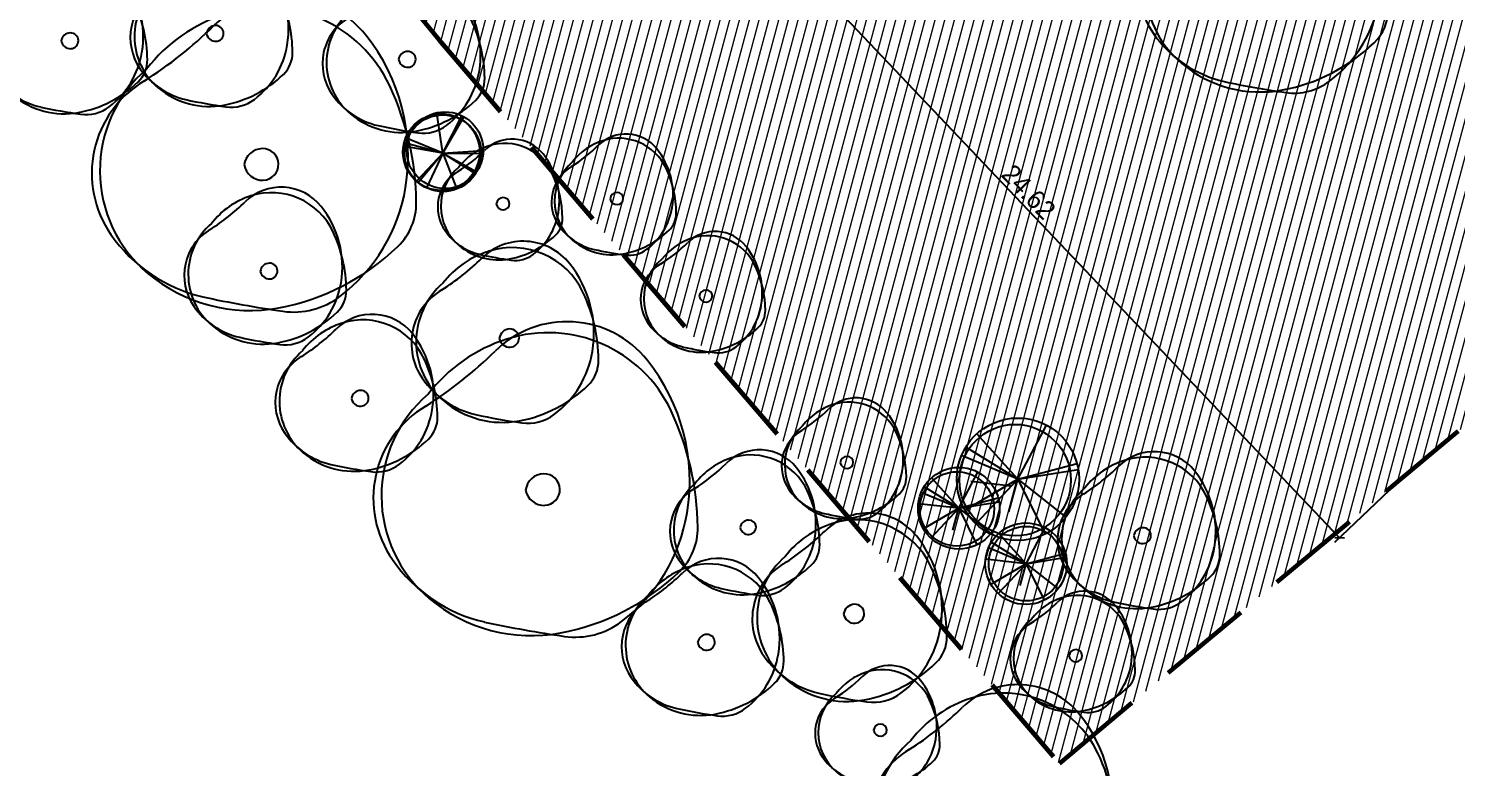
# Model space of a CAD drawing. Extents: x -646130 to -645722, y -1072673 to -1072265.
# Drawn here: x -645955.13 to -645917.3, y -1072492.25 to -1072472.68 of the extents above; entities that cross this region are included whole.
import ezdxf

# ---------------------------------------------------------------- set-up
doc = ezdxf.new("R2010")
doc.units = 0
doc.header["$MEASUREMENT"] = 0
doc.linetypes.add('DASHED', pattern=[0.75, 0.5, -0.25])
doc.layers.get('0').update_dxf_attribs({"linetype": 'CONTINUOUS'})
doc.layers.get('Defpoints').update_dxf_attribs({"linetype": 'CONTINUOUS'})
doc.layers.add('srafy', color=252, linetype='CONTINUOUS')
doc.layers.add('tenka', color=3, linetype='CONTINUOUS')
doc.dimstyles.get("Standard").update_dxf_attribs({"dimtxt": 0.5, "dimasz": 0.18, "dimexe": 0.18, "dimexo": 0.0625, "dimgap": 0.09, "dimtad": 1, "dimzin": 0, "dimdsep": 46, "dimtxsty": 'Standard', "dimblk": 'OBLIQUE', "dimcen": 0.09, "dimadec": 0, "dimazin": 0, "dimtfac": 1, "dimtofl": 0, "dimtmove": 2, "dimatfit": 3, "dimfxl": 0, "dimtolj": 1, "dimtzin": 0, "dimarcsym": 0})

# ---------------------------------------------------------------- blocks, each defined once
blk = doc.blocks.new('_Oblique')
at = {"color": 0, "linetype": 'ByBlock', "lineweight": -2}
blk.add_line((-0.5, -0.5), (0.5, 0.5), dxfattribs=at)
blk = doc.blocks.new('*D10')
at = {"layer": 'Defpoints', "color": 0, "ltscale": 20}
for p in [(-645935.375, -1072466.433), (-645918.68, -1072484.53), (-645920.398, -1072486.164)]:
    blk.add_point(p, dxfattribs=at)
at = {"layer": 'tenka', "color": 0, "lineweight": -2, "ltscale": 20}
for p, q in [((-645935.42, -1072466.476), (-645937.493, -1072468.447)), ((-645937.362, -1072468.323), (-645920.398, -1072486.164)), ((-645918.725, -1072484.573), (-645920.529, -1072486.288))]:
    blk.add_line(p, q, dxfattribs=at)
at = {"layer": 'tenka', "color": 0, "lineweight": -2, "ltscale": 20, "xscale": 0.18, "yscale": 0.18, "zscale": 0.18}
for p, rotation in [((-645937.362, -1072468.323), 133.5569341982573), ((-645920.398, -1072486.164), 313.5569341982573)]:
    blk.add_blockref('_Oblique', p, dxfattribs=dict(at, rotation=rotation))
at = {"layer": 'tenka', "color": 0, "ltscale": 20, "insert": (-645928.634, -1072477.009), "char_height": 0.5, "attachment_point": 5, "rotation": 313.5569}
blk.add_mtext('\\A1;24.62', dxfattribs=at)
blk = doc.blocks.new('TREEM')
for centre, radius, start, end in [((0.0542, -0.0118), 0.5391, 100.4555, 151.0425), ((0.0945, 0.0075), 0.5251, 85.3103, 127.4297), ((0.0389, 0.071), 0.4549, 1.1676, 100.4555), ((0.1076, 0.1678), 0.3642, 351.1087, 85.3103), ((2.2334, -2.687), 3.9653, 128.3098, 132.2959), ((-0.2604, 0.0541), 0.2595, 132.2959, 177.6877), ((0.274, -0.1334), 0.7903, 151.0425, 184.4792), ((1.8967, -0.0665), 1.4403, 172.9001, 184.8756), ((0.0631, 0.041), 0.5833, 177.6877, 221.0767), ((-0.044, -0.0401), 0.5511, 338.1526, 12.6145), ((-0.0069, -0.018), 0.0536, 142.6793, 321.6826), ((0.0011, -0.0241), 0.0637, 61.2791, 142.6793), ((-0.0148, -0.0117), 0.0637, 321.6826, 43.0427), ((0.1139, -0.2186), 0.349, 269.0752, 4.8756), ((-0.3091, -0.1791), 0.2054, 184.4792, 231.1587), ((0.039, -0.0734), 0.4617, 255.6085, 338.1526), ((0.162, 0.406), 0.9566, 231.1587, 255.6085), ((0.1188, 0.0896), 0.6573, 221.0767, 269.0752)]:
    blk.add_arc(centre, radius, start, end)
blk = doc.blocks.new('TREEU')
for p, q in [((0, 0), (-0.0933, 0.5)), ((0, 0), (-0.0632, 0.5063)), ((0, 0), (-0.2148, 0.4603)), ((0, 0), (0.4062, 0.3435)), ((0, 0), (0.4338, 0.3095)), ((0, 0), (0.4713, 0.2513)), ((0, 0), (-0.4819, 0.1606)), ((-0.4807, -0.1598), (0, 0)), ((0, 0), (-0.473, -0.1895)), ((0, 0), (-0.3111, -0.4368)), ((0, 0), (-0.311, -0.3737)), ((0, 0), (0.4658, -0.2803)), ((0, 0), (0.2232, -0.5101)), ((0, 0), (0.1957, -0.5215))]:
    blk.add_line(p, q)
for centre in [(0, 0), (0.0263, 0.0062), (0.0146, -0.0469)]:
    blk.add_circle(centre, 0.508)

msp = doc.modelspace()

# ---------------------------------------------------------------- hatches: boundary and pattern name
at = {"layer": 'srafy', "lineweight": 9, "ltscale": 20, "true_color": 0x90c417}
h = msp.add_hatch(dxfattribs=at)
h.set_pattern_fill('ANSI31', color=62, scale=2, angle=30, style=0)
h.set_pattern_definition([(75, (0, 0), (-0.24148145657, 0.064704761276), [])])
h.paths.add_polyline_path([(-645915.115, -1072466.675), (-645924.226, -1072457.233), (-645925.374, -1072458.181), (-645925.406, -1072458.142), (-645925.572, -1072458.279), (-645927.963, -1072460.252), (-645929.544, -1072461.557), (-645929.512, -1072461.595), (-645930.083, -1072462.067), (-645930.476, -1072462.391), (-645930.939, -1072462.773), (-645932.85, -1072464.349), (-645932.086, -1072465.275), (-645936.144, -1072468.623), (-645940.026, -1072463.918), (-645938.76, -1072462.873), (-645945.046, -1072456.262), (-645945.184, -1072456.117), (-645944.972, -1072455.942), (-645940.092, -1072451.916), (-645939.63, -1072451.534), (-645938.087, -1072450.261), (-645936.699, -1072449.115), (-645934.578, -1072447.365), (-645934.146, -1072447.007), (-645936.435, -1072444.358), (-645937.94, -1072445.6), (-645955.1, -1072459.76), (-645944.25, -1072472.98), (-645927.82, -1072492.14), (-645909.54, -1072476.92), (-645907.036, -1072474.834)])
h.paths.add_polyline_path([(-645926.688, -1072436.405), (-645926.731, -1072436.35), (-645932.854, -1072441.403), (-645928.301, -1072446.424), (-645922.524, -1072441.719)])
h.paths.add_polyline_path([(-645915.698, -1072450.431), (-645915.995, -1072450.053), (-645920.895, -1072454.096), (-645920.165, -1072454.778), (-645902.849, -1072471.347), (-645900.166, -1072469.112), (-645906.915, -1072461.128)])
h.paths.add_polyline_path([(-645910.49, -1072454.48), (-645914.509, -1072448.826), (-645915.995, -1072450.053), (-645915.698, -1072450.431), (-645906.915, -1072461.128), (-645900.166, -1072469.112), (-645897.854, -1072467.187), (-645898.239, -1072466.826), (-645897.828, -1072466.388)])
h.paths.add_polyline_path([(-645948.408, -1072455.669), (-645947.317, -1072456.816), (-645947.861, -1072457.333), (-645948.952, -1072456.186)], flags=24)
h.paths.add_polyline_path([(-645942.467, -1072461.917), (-645941.031, -1072463.427), (-645941.575, -1072463.944), (-645943.01, -1072462.434)], flags=24)
h.paths.add_polyline_path([(-645941.946, -1072450.875), (-645940.339, -1072449.549), (-645939.862, -1072450.127), (-645941.469, -1072451.453)], flags=24)
h.paths.add_polyline_path([(-645950.967, -1072458.319), (-645949.617, -1072457.205), (-645949.14, -1072457.783), (-645950.49, -1072458.897)], flags=24)
h.paths.add_polyline_path([(-645929.137, -1072475.936), (-645927.587, -1072477.566), (-645928.131, -1072478.083), (-645929.681, -1072476.452)], flags=24)
h.paths.add_polyline_path([(-645949.117, -1072467.358), (-645944.23, -1072467.358), (-645944.23, -1072466.117), (-645949.117, -1072466.117)], flags=25)
h.paths.add_polyline_path([(-645930.696, -1072441.591), (-645929.089, -1072440.265), (-645928.611, -1072440.844), (-645930.218, -1072442.169)], flags=24)

# ---------------------------------------------------------------- linework, layer by layer
at = {"color": 1, "linetype": 'DASHED', "lineweight": 60, "ltscale": 5, "true_color": 0xeb0000}
msp.add_lwpolyline([(-645924.62, -1072434.6), (-645924.78, -1072434.74), (-645937.94, -1072445.6), (-645955.1, -1072459.76), (-645944.25, -1072472.98), (-645927.82, -1072492.14), (-645909.54, -1072476.92), (-645897.39, -1072466.8), (-645910.49, -1072454.48), (-645924.62, -1072434.6)], close=True, dxfattribs=at)
at = {"color": 1, "linetype": 'Continuous', "lineweight": 90, "ltscale": 20, "true_color": 0xeb0000}
msp.add_circle((-645925.572, -1072468.83), 204.023, dxfattribs=at)
at = {"layer": 'srafy'}
for p, q in [((-645928.92, -1072484.616), (-645928.166, -1072483.181)), ((-645928.92, -1072484.616), (-645930.006, -1072483.413)), ((-645928.92, -1072484.616), (-645930.415, -1072483.989)), ((-645928.92, -1072484.616), (-645930.3, -1072483.766)), ((-645930.485, -1072485.385), (-645929.983, -1072484.429)), ((-645928.92, -1072484.616), (-645927.353, -1072484.199)), ((-645928.92, -1072484.616), (-645927.319, -1072484.361)), ((-645930.485, -1072485.385), (-645931.406, -1072484.818)), ((-645930.485, -1072485.385), (-645931.21, -1072484.583)), ((-645928.92, -1072484.616), (-645930.317, -1072485.438)), ((-645929.09, -1072484.797), (-645930.163, -1072484.675)), ((-645928.92, -1072484.616), (-645930.031, -1072485.797)), ((-645929.156, -1072485.48), (-645928.92, -1072484.616)), ((-645928.92, -1072484.616), (-645927.648, -1072485.621)), ((-645928.92, -1072484.616), (-645928.196, -1072486.067)), ((-645930.485, -1072485.385), (-645931.482, -1072484.967)), ((-645930.485, -1072485.385), (-645929.441, -1072485.107)), ((-645930.485, -1072485.385), (-645931.559, -1072485.263)), ((-645930.485, -1072485.385), (-645931.417, -1072485.933)), ((-645930.485, -1072485.385), (-645931.226, -1072486.172)), ((-645930.643, -1072485.961), (-645930.485, -1072485.385)), ((-645930.485, -1072485.385), (-645929.418, -1072485.215)), ((-645930.485, -1072485.385), (-645929.637, -1072486.055)), ((-645930.485, -1072485.385), (-645930.003, -1072486.352)), ((-645928.704, -1072486.852), (-645928.201, -1072485.895)), ((-645928.704, -1072486.852), (-645929.624, -1072486.285)), ((-645928.704, -1072486.852), (-645929.428, -1072486.05)), ((-645928.704, -1072486.852), (-645929.7, -1072486.434)), ((-645928.704, -1072486.852), (-645927.659, -1072486.574)), ((-645928.704, -1072486.852), (-645927.637, -1072486.682)), ((-645928.704, -1072486.852), (-645929.778, -1072486.73)), ((-645928.704, -1072486.852), (-645929.636, -1072487.4)), ((-645928.704, -1072486.852), (-645929.445, -1072487.639)), ((-645928.861, -1072487.428), (-645928.704, -1072486.852)), ((-645928.704, -1072486.852), (-645927.856, -1072487.522)), ((-645928.704, -1072486.852), (-645928.221, -1072487.819))]:
    msp.add_line(p, q, dxfattribs=at)
for centre, radius in [((-645928.92, -1072484.616), 1.621), ((-645928.992, -1072484.639), 1.476), ((-645930.485, -1072485.385), 1.081), ((-645930.533, -1072485.401), 0.984), ((-645928.704, -1072486.852), 1.081), ((-645928.704, -1072486.852), 0.987)]:
    msp.add_circle(centre, radius, dxfattribs=at)

# ---------------------------------------------------------------- block references
for name, p, xscale, yscale, zscale, rotation in [('TREEM', (-645922.348, -1072471.425), 6.000000000052224, 6, 6, 129.5286705338211), ('TREEU', (-645955.734, -1072470.231), 4.000000000352123, 4, 4, 129.5286705358358), ('TREEM', (-645950.242, -1072472.836), 3.900000000030241, 3.900000000023283, 3.9, 129.5286705337551), ('TREEM', (-645954.09, -1072473.031), 3.900000000030241, 3.900000000023283, 3.9, 129.5286705337551), ('TREEM', (-645949.071, -1072476.329), 7.800000000023435, 7.800000000046566, 7.800000000000001, 129.5286705334253), ('TREEM', (-645945.152, -1072473.523), 3.900000000030241, 3.900000000023283, 3.9, 129.5286705337551), ('TREEU', (-645944.152, -1072475.986), 2.000000000176061, 2, 2, 129.5286705358358), ('TREEM', (-645939.591, -1072477.203), 3.000000000026111, 3, 3, 129.528670533821), ('TREEM', (-645942.605, -1072477.339), 3.000000000026112, 3, 3, 129.5286705338211), ('TREEM', (-645948.816, -1072479.129), 3.900000000030241, 3.900000000023283, 3.9, 129.5286705337551), ('TREEM', (-645942.458, -1072480.907), 4.500000000039169, 4.5, 4.5, 129.5286705338211), ('TREEM', (-645937.229, -1072479.785), 3.000000000026111, 3, 3, 129.528670533821), ('TREEM', (-645941.613, -1072484.937), 7.800000000023435, 7.800000000046566, 7.800000000000001, 129.5286705334253), ('TREEM', (-645946.401, -1072482.496), 3.900000000030241, 3.900000000023283, 3.9, 129.5286705337551), ('TREEM', (-645933.495, -1072484.191), 3.000000000026111, 3, 3, 129.5286705338211), ('TREEM', (-645936.115, -1072485.912), 3.600000000035039, 3.600000000005821, 3.6, 129.5286705338925), ('TREEM', (-645925.676, -1072486.132), 3.900000000030241, 3.900000000023283, 3.9, 129.5286705337551), ('TREEM', (-645933.327, -1072488.207), 4.680000000033652, 4.680000000022119, 4.680000000000001, 129.5286705338279), ('TREEM', (-645937.229, -1072488.958), 3.900000000030241, 3.900000000023283, 3.9, 129.5286705337551), ('TREEM', (-645927.434, -1072489.307), 3.000000000026111, 3, 3, 129.528670533821), ('TREEM', (-645932.607, -1072491.276), 3.000000000026112, 3, 3, 129.5286705338211), ('TREEM', (-645929.497, -1072493.51), 6.000000000052224, 6, 6, 129.5286705338211)]:
    msp.add_blockref(name, p, dxfattribs=dict(at, xscale=xscale, yscale=yscale, zscale=zscale, rotation=rotation))

# ---------------------------------------------------------------- dimensions: what is measured, and where the dimension line sits
at = {"layer": 'tenka', "ltscale": 20}
dim = msp.add_linear_dim(base=(-645920.398, -1072486.164), p1=(-645935.375, -1072466.433), p2=(-645918.68, -1072484.53), angle=313.5569, dimstyle='Standard', dxfattribs=at)
dim.commit()
dim.dimension.update_dxf_attribs({"geometry": '*D10', "text_midpoint": (-645928.634, -1072477.009)})

doc.saveas('drawing.dxf')
